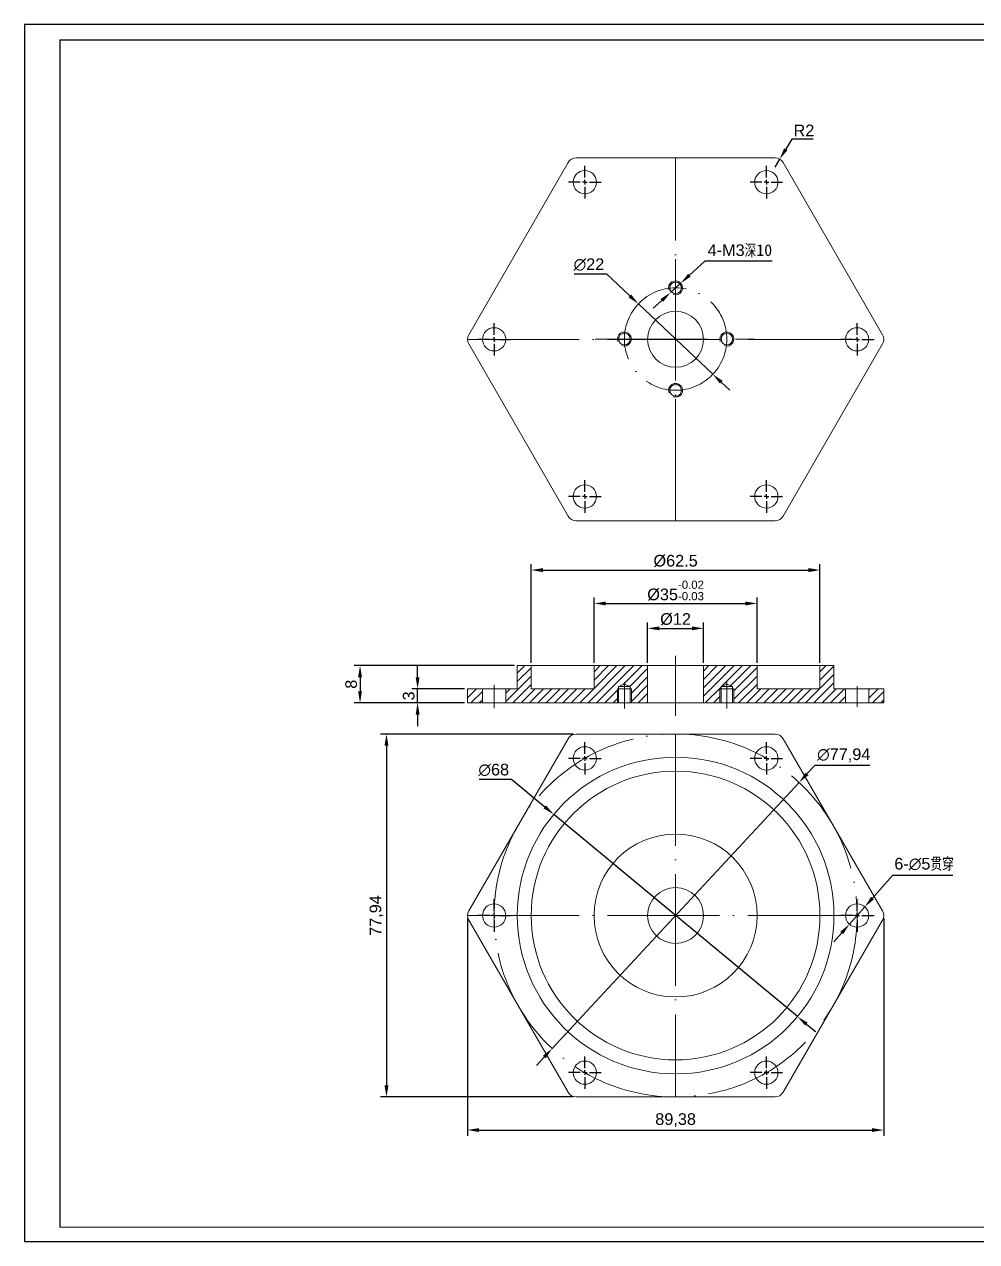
# Model space of a CAD drawing. Header units: millimetres. Extents: x 159963 to 160333, y -90889 to -90628.
# Drawn here: x 159963.2 to 160167.7, y -90889.4 to -90627.9 of the extents above; entities that cross this region are included whole.
import ezdxf

# ---------------------------------------------------------------- set-up
doc = ezdxf.new("R2010")
doc.units = ezdxf.units.MM
doc.linetypes.add('ACAD_ISO04W100', pattern=[30, 24, -3, 0, -3])
for name, color, linetype in [('10', 7, 'Continuous'), ('5', 7, 'Continuous'), ('9', 7, 'Continuous')]:
    doc.layers.add(name, color=color, linetype=linetype)
doc.layers.add('中心线', color=6, linetype='ACAD_ISO04W100', lineweight=0)
doc.layers.add('尺寸线', color=100, linetype='Continuous', lineweight=5)
doc.styles.get("Standard").update_dxf_attribs({"font": 'arial.ttf'})
doc.dimstyles.new('ISO-25', dxfattribs={"dimtxt": 2.5, "dimasz": 2.5, "dimexe": 1.25, "dimexo": 0.625, "dimtad": 1, "dimtih": 1, "dimtoh": 1, "dimtxsty": 'Standard', "dimcen": 2.5, "dimadec": 0, "dimazin": 0, "dimtfac": 1, "dimtmove": 0, "dimatfit": 3, "dimfxl": 1, "dimarcsym": 0})
pattern_1 = [(45, (-351.8442, -112.8017), (-0.898025612, 0.898025612), [])]

# ---------------------------------------------------------------- blocks, each defined once
blk = doc.blocks.new('SW_CENTERMARKSYMBOL_1')
at = {"layer": '10', "color": 0}
for p, q in [((0, 1), (0, 3.5)), ((-1, 0), (-3.5, 0)), ((0, 0), (-0.5, 0)), ((0, 0), (0, 0.5)), ((0, 0), (0, -0.5)), ((0, 0), (0.5, 0)), ((1, 0), (3.5, 0)), ((0, -1), (0, -3.5))]:
    blk.add_line(p, q, dxfattribs=at)
blk = doc.blocks.new('SW_CENTERMARKSYMBOL_2')
at = {"layer": '10', "color": 0}
for p, q in [((0, 1), (0, 3.5)), ((-1, 0), (-3.5, 0)), ((0, 0), (-0.5, 0)), ((0, 0), (0, 0.5)), ((0, 0), (0, -0.5)), ((0, 0), (0.5, 0)), ((1, 0), (3.5, 0)), ((0, -1), (0, -3.5))]:
    blk.add_line(p, q, dxfattribs=at)
blk = doc.blocks.new('SW_CENTERMARKSYMBOL_3')
at = {"layer": '10', "color": 0}
for p, q in [((0, 1), (0, 3.5)), ((-1, 0), (-3.5, 0)), ((0, 0), (-0.5, 0)), ((0, 0), (0, 0.5)), ((0, 0), (0, -0.5)), ((0, 0), (0.5, 0)), ((1, 0), (3.5, 0)), ((0, -1), (0, -3.5))]:
    blk.add_line(p, q, dxfattribs=at)
blk = doc.blocks.new('*D319')
at = {"layer": 'Defpoints', "color": 0, "transparency": 16777216}
for p in [(160081.7, -90780.36), (160040.96, -90858.3), (160081.7, -90858.3)]:
    blk.add_point(p, dxfattribs=at)
at = {"layer": '尺寸线', "color": 0, "lineweight": -2, "transparency": 16777216}
for p, q in [((160081.07, -90780.36), (160039.71, -90780.36)), ((160040.96, -90782.86), (160040.96, -90855.8)), ((160081.07, -90858.3), (160039.71, -90858.3))]:
    blk.add_line(p, q, dxfattribs=at)
at = {"layer": '尺寸线', "color": 0, "transparency": 16777216}
for points in [[(160040.54, -90782.86), (160041.38, -90782.86), (160040.96, -90780.36)], [(160040.54, -90855.8), (160041.38, -90855.8), (160040.96, -90858.3)]]:
    blk.add_solid(points, dxfattribs=at)
at = {"layer": '尺寸线', "color": 0, "transparency": 16777216, "insert": (160038.83, -90819.33), "char_height": 2.5, "attachment_point": 5, "rotation": 90}
blk.add_mtext('77,94', dxfattribs=at)
blk = doc.blocks.new('*D320')
at = {"layer": 'Defpoints', "color": 0, "transparency": 16777216}
for p in [(160058.35, -90819.33), (160147.73, -90819.33), (160147.73, -90865.4)]:
    blk.add_point(p, dxfattribs=at)
at = {"layer": '尺寸线', "color": 0, "lineweight": -2, "transparency": 16777216}
for p, q in [((160058.35, -90819.95), (160058.35, -90866.65)), ((160147.73, -90819.95), (160147.73, -90866.65)), ((160060.85, -90865.4), (160145.23, -90865.4))]:
    blk.add_line(p, q, dxfattribs=at)
at = {"layer": '尺寸线', "color": 0, "transparency": 16777216}
for points in [[(160060.85, -90864.99), (160060.85, -90865.82), (160058.35, -90865.4)], [(160145.23, -90864.99), (160145.23, -90865.82), (160147.73, -90865.4)]]:
    blk.add_solid(points, dxfattribs=at)
at = {"layer": '尺寸线', "color": 0, "transparency": 16777216, "insert": (160103.04, -90863.28), "char_height": 2.5, "attachment_point": 5}
blk.add_mtext('89,38', dxfattribs=at)
blk = doc.blocks.new('*D323')
at = {"layer": 'Defpoints', "color": 0, "transparency": 16777216}
for p in [(160109.04, -90757.66), (160097.04, -90765.66), (160109.04, -90765.66)]:
    blk.add_point(p, dxfattribs=at)
at = {"layer": '尺寸线', "color": 0, "lineweight": -2, "transparency": 16777216}
for p, q in [((160097.04, -90765.03), (160097.04, -90756.41)), ((160099.54, -90757.66), (160106.54, -90757.66)), ((160109.04, -90765.03), (160109.04, -90756.41))]:
    blk.add_line(p, q, dxfattribs=at)
at = {"layer": '尺寸线', "color": 0, "transparency": 16777216}
for points in [[(160099.54, -90757.24), (160099.54, -90758.07), (160097.04, -90757.66)], [(160106.54, -90757.24), (160106.54, -90758.07), (160109.04, -90757.66)]]:
    blk.add_solid(points, dxfattribs=at)
at = {"layer": '尺寸线', "color": 0, "transparency": 16777216, "insert": (160103.04, -90755.69), "char_height": 2.5, "attachment_point": 5}
blk.add_mtext('%%C12', dxfattribs=at)
blk = doc.blocks.new('*D334')
at = {"layer": 'Defpoints', "color": 0, "transparency": 16777216}
for p in [(160095.05, -90687.98), (160111.04, -90703.09)]:
    blk.add_point(p, dxfattribs=at)
at = {"layer": '尺寸线', "color": 0, "lineweight": -2, "transparency": 16777216}
for p, q in [((160081.29, -90681.5), (160088.19, -90681.5)), ((160088.19, -90681.5), (160093.23, -90686.26)), ((160111.04, -90703.09), (160095.05, -90687.98)), ((160112.85, -90704.81), (160114.67, -90706.52))]:
    blk.add_line(p, q, dxfattribs=at)
at = {"layer": '尺寸线', "color": 0, "transparency": 16777216}
for points in [[(160093.51, -90685.96), (160092.94, -90686.56), (160095.05, -90687.98)], [(160113.14, -90704.5), (160112.57, -90705.11), (160111.04, -90703.09)]]:
    blk.add_solid(points, dxfattribs=at)
at = {"layer": '尺寸线', "color": 0, "transparency": 16777216, "insert": (160084.43, -90679.53), "char_height": 2.5, "attachment_point": 5}
blk.add_mtext('∅22', dxfattribs=at)
blk = doc.blocks.new('*D336')
at = {"layer": 'Defpoints', "color": 0, "transparency": 16777216}
for p in [(160104.15, -90683.52), (160101.93, -90685.55)]:
    blk.add_point(p, dxfattribs=at)
at = {"layer": '尺寸线', "color": 0, "lineweight": -2, "transparency": 16777216}
for p, q in [((160109.32, -90678.8), (160105.99, -90681.83)), ((160123.74, -90678.8), (160109.32, -90678.8)), ((160101.93, -90685.55), (160104.15, -90683.52)), ((160100.09, -90687.23), (160098.24, -90688.92))]:
    blk.add_line(p, q, dxfattribs=at)
at = {"layer": '尺寸线', "color": 0, "transparency": 16777216}
for points in [[(160105.71, -90681.53), (160106.27, -90682.14), (160104.15, -90683.52)], [(160099.81, -90686.92), (160100.37, -90687.54), (160101.93, -90685.55)]]:
    blk.add_solid(points, dxfattribs=at)
at = {"layer": '尺寸线', "color": 0, "transparency": 16777216, "insert": (160116.84, -90676.56), "char_height": 2.5, "attachment_point": 5}
blk.add_mtext('4-M3{\\fHYSWLongFangSong|b0|i0|c134|p2;深\\fSimSun|b0|i0|c134|p2;10}', dxfattribs=at)
blk = doc.blocks.new('*D337')
at = {"layer": 'Defpoints', "color": 0, "transparency": 16777216}
for p in [(160069.04, -90765.66), (160035.29, -90773.66), (160058.35, -90773.66)]:
    blk.add_point(p, dxfattribs=at)
at = {"layer": '尺寸线', "color": 0, "lineweight": -2, "transparency": 16777216}
for p, q in [((160068.42, -90765.66), (160034.04, -90765.66)), ((160035.29, -90768.16), (160035.29, -90771.16)), ((160057.73, -90773.66), (160034.04, -90773.66))]:
    blk.add_line(p, q, dxfattribs=at)
at = {"layer": '尺寸线', "color": 0, "transparency": 16777216}
for points in [[(160034.87, -90768.16), (160035.7, -90768.16), (160035.29, -90765.66)], [(160034.87, -90771.16), (160035.7, -90771.16), (160035.29, -90773.66)]]:
    blk.add_solid(points, dxfattribs=at)
at = {"layer": '尺寸线', "color": 0, "transparency": 16777216, "insert": (160033.38, -90769.66), "char_height": 2.5, "attachment_point": 5, "rotation": 90}
blk.add_mtext('8', dxfattribs=at)
blk = doc.blocks.new('*D338')
at = {"layer": 'Defpoints', "color": 0, "transparency": 16777216}
for p in [(160047.64, -90770.66), (160058.35, -90770.66), (160058.35, -90773.66)]:
    blk.add_point(p, dxfattribs=at)
at = {"layer": '尺寸线', "color": 0, "lineweight": -2, "transparency": 16777216}
for p, q in [((160047.64, -90768.16), (160047.64, -90765.66)), ((160057.73, -90770.66), (160046.39, -90770.66)), ((160047.64, -90773.66), (160047.64, -90770.66)), ((160057.73, -90773.66), (160046.39, -90773.66)), ((160047.64, -90776.16), (160047.64, -90778.66))]:
    blk.add_line(p, q, dxfattribs=at)
at = {"layer": '尺寸线', "color": 0, "transparency": 16777216}
for points in [[(160047.23, -90768.16), (160048.06, -90768.16), (160047.64, -90770.66)], [(160047.23, -90776.16), (160048.06, -90776.16), (160047.64, -90773.66)]]:
    blk.add_solid(points, dxfattribs=at)
at = {"layer": '尺寸线', "color": 0, "transparency": 16777216, "insert": (160045.74, -90772.16), "char_height": 2.5, "attachment_point": 5, "rotation": 90}
blk.add_mtext('3', dxfattribs=at)
blk = doc.blocks.new('*D339')
at = {"layer": 'Defpoints', "color": 0, "transparency": 16777216}
for p in [(160143.67, -90817.45), (160140.36, -90821.2)]:
    blk.add_point(p, dxfattribs=at)
at = {"layer": '尺寸线', "color": 0, "lineweight": -2, "transparency": 16777216}
for p, q in [((160149.6, -90810.73), (160145.32, -90815.58)), ((160162.54, -90810.73), (160149.6, -90810.73)), ((160140.36, -90821.2), (160143.67, -90817.45)), ((160138.7, -90823.08), (160137.05, -90824.95))]:
    blk.add_line(p, q, dxfattribs=at)
at = {"layer": '尺寸线', "color": 0, "transparency": 16777216}
for points in [[(160145.01, -90815.3), (160145.63, -90815.85), (160143.67, -90817.45)], [(160138.39, -90822.8), (160139.02, -90823.35), (160140.36, -90821.2)]]:
    blk.add_solid(points, dxfattribs=at)
at = {"layer": '尺寸线', "color": 0, "transparency": 16777216, "insert": (160156.38, -90808.34), "char_height": 2.5, "attachment_point": 5}
blk.add_mtext('6-∅5{\\fHYSWLongFangSong|b0|i0|c134|p2;贯穿}', dxfattribs=at)
blk = doc.blocks.new('*D340')
at = {"layer": 'Defpoints', "color": 0, "transparency": 16777216}
for p in [(160129.54, -90790.75), (160076.54, -90847.9)]:
    blk.add_point(p, dxfattribs=at)
at = {"layer": '尺寸线', "color": 0, "lineweight": -2, "transparency": 16777216}
for p, q in [((160132.94, -90787.09), (160131.24, -90788.92)), ((160144.71, -90787.09), (160132.94, -90787.09)), ((160076.54, -90847.9), (160129.54, -90790.75)), ((160074.84, -90849.73), (160073.14, -90851.57))]:
    blk.add_line(p, q, dxfattribs=at)
at = {"layer": '尺寸线', "color": 0, "transparency": 16777216}
for points in [[(160130.94, -90788.64), (160131.55, -90789.2), (160129.54, -90790.75)], [(160074.53, -90849.45), (160075.14, -90850.02), (160076.54, -90847.9)]]:
    blk.add_solid(points, dxfattribs=at)
at = {"layer": '尺寸线', "color": 0, "transparency": 16777216, "insert": (160139.14, -90784.92), "char_height": 2.5, "attachment_point": 5}
blk.add_mtext('∅77,94', dxfattribs=at)
blk = doc.blocks.new('*D342')
at = {"layer": 'Defpoints', "color": 0, "transparency": 16777216}
for p in [(160134.04, -90745.14), (160072.04, -90765.66), (160134.04, -90765.66)]:
    blk.add_point(p, dxfattribs=at)
at = {"layer": '尺寸线', "color": 0, "lineweight": -2, "transparency": 16777216}
for p, q in [((160072.04, -90765.03), (160072.04, -90743.89)), ((160134.04, -90765.03), (160134.04, -90743.89)), ((160074.54, -90745.14), (160131.54, -90745.14))]:
    blk.add_line(p, q, dxfattribs=at)
at = {"layer": '尺寸线', "color": 0, "transparency": 16777216}
for points in [[(160074.54, -90744.72), (160074.54, -90745.56), (160072.04, -90745.14)], [(160131.54, -90744.72), (160131.54, -90745.56), (160134.04, -90745.14)]]:
    blk.add_solid(points, dxfattribs=at)
at = {"layer": '尺寸线', "color": 0, "transparency": 16777216, "insert": (160103.04, -90743.17), "char_height": 2.5, "attachment_point": 5}
blk.add_mtext('%%C62.5', dxfattribs=at)
blk = doc.blocks.new('*D344')
at = {"layer": 'Defpoints', "color": 0, "transparency": 16777216}
for p in [(160120.54, -90752.31), (160085.54, -90765.66), (160120.54, -90765.66)]:
    blk.add_point(p, dxfattribs=at)
at = {"layer": '尺寸线', "color": 0, "lineweight": -2, "transparency": 16777216}
for p, q in [((160085.54, -90765.03), (160085.54, -90751.06)), ((160088.04, -90752.31), (160118.04, -90752.31)), ((160120.54, -90765.03), (160120.54, -90751.06))]:
    blk.add_line(p, q, dxfattribs=at)
at = {"layer": '尺寸线', "color": 0, "transparency": 16777216}
for points in [[(160088.04, -90751.9), (160088.04, -90752.73), (160085.54, -90752.31)], [(160118.04, -90751.9), (160118.04, -90752.73), (160120.54, -90752.31)]]:
    blk.add_solid(points, dxfattribs=at)
at = {"layer": '尺寸线', "color": 0, "transparency": 16777216, "insert": (160103.04, -90749.56), "char_height": 2.5, "attachment_point": 5}
blk.add_mtext('%%C35{\\H0.7x;\\S-0.02^ -0.03;}', dxfattribs=at)
blk = doc.blocks.new('*D376')
at = {"layer": 'Defpoints', "color": 0, "transparency": 16777216}
for p in [(160125.41, -90656.89), (160124.39, -90658.61)]:
    blk.add_point(p, dxfattribs=at)
at = {"layer": '尺寸线', "color": 0, "lineweight": -2, "transparency": 16777216}
for p, q in [((160127.97, -90652.6), (160126.69, -90654.75)), ((160132.6, -90652.6), (160127.97, -90652.6)), ((160124.39, -90658.61), (160125.41, -90656.89))]:
    blk.add_line(p, q, dxfattribs=at)
at = {"layer": '尺寸线', "color": 0, "transparency": 16777216}
blk.add_solid([(160126.33, -90654.53), (160127.05, -90654.96), (160125.41, -90656.89)], dxfattribs=at)
at = {"layer": '尺寸线', "color": 0, "transparency": 16777216, "insert": (160130.6, -90650.72), "char_height": 2.5, "attachment_point": 5}
blk.add_mtext('R2', dxfattribs=at)
blk = doc.blocks.new('*D385')
at = {"layer": 'Defpoints', "color": 0, "transparency": 16777216}
for p in [(160076.88, -90797.61), (160129.2, -90841.05)]:
    blk.add_point(p, dxfattribs=at)
at = {"layer": '尺寸线', "color": 0, "lineweight": -2, "transparency": 16777216}
for p, q in [((160060.84, -90790.05), (160067.77, -90790.05)), ((160067.77, -90790.05), (160074.96, -90796.01)), ((160129.2, -90841.05), (160076.88, -90797.61)), ((160131.12, -90842.64), (160133.05, -90844.24))]:
    blk.add_line(p, q, dxfattribs=at)
at = {"layer": '尺寸线', "color": 0, "transparency": 16777216}
for points in [[(160075.22, -90795.69), (160074.69, -90796.33), (160076.88, -90797.61)], [(160131.39, -90842.32), (160130.86, -90842.96), (160129.2, -90841.05)]]:
    blk.add_solid(points, dxfattribs=at)
at = {"layer": '尺寸线', "color": 0, "transparency": 16777216, "insert": (160063.99, -90788.07), "char_height": 2.5, "attachment_point": 5}
blk.add_mtext('∅68', dxfattribs=at)

msp = doc.modelspace()

# ---------------------------------------------------------------- hatches: boundary and pattern name
at = {"linetype": 'Continuous', "lineweight": 0}
h = msp.add_hatch(dxfattribs=at)
h.set_pattern_fill('ANSI31', color=4, scale=0.4, style=0)
h.set_pattern_definition(pattern_1)
h.paths.add_polyline_path([(160061.57, -90770.655), (160058.35, -90770.655), (160058.35, -90773.655), (160061.57, -90773.655)], flags=0)
h = msp.add_hatch(dxfattribs=at)
h.set_pattern_fill('ANSI31', color=4, scale=0.4, style=0)
h.set_pattern_definition(pattern_1)
h.paths.add_polyline_path([(160147.731, -90770.655), (160144.512, -90770.655), (160144.512, -90773.655), (160147.731, -90773.655)], flags=0)
at = {"layer": '尺寸线'}
h = msp.add_hatch(dxfattribs=at)
h.set_pattern_fill('ANSI31', color=4, scale=0.4)
h.set_pattern_definition(pattern_1)
h.paths.add_polyline_path([(160090.541, -90770.655), (160090.791, -90770.655), (160090.791, -90770.155), (160092.041, -90769.655), (160093.291, -90770.155), (160093.291, -90770.655), (160093.541, -90770.655), (160093.541, -90773.655), (160097.041, -90773.655), (160097.041, -90765.655), (160085.541, -90765.655), (160085.541, -90770.655), (160072.041, -90770.655), (160072.041, -90765.655), (160069.041, -90765.655), (160069.041, -90770.655), (160066.57, -90770.655), (160066.57, -90773.655), (160090.541, -90773.655)])
h.paths.add_polyline_path([(160139.512, -90770.655), (160137.041, -90770.655), (160137.041, -90765.655), (160134.041, -90765.655), (160134.041, -90770.655), (160120.541, -90770.655), (160120.541, -90765.655), (160109.041, -90765.655), (160109.041, -90773.655), (160112.541, -90773.655), (160112.541, -90770.655), (160112.791, -90770.655), (160112.791, -90770.155), (160114.041, -90769.655), (160115.291, -90770.155), (160115.291, -90770.655), (160115.541, -90770.655), (160115.541, -90773.655), (160139.512, -90773.655)])

# ---------------------------------------------------------------- linework, layer by layer
at = {"color": 7, "linetype": 'Continuous', "lineweight": 15}
for p, q in [((160058.618, -90694.584), (160079.963, -90657.613)), ((160081.695, -90656.613), (160124.386, -90656.613)), ((160126.118, -90657.613), (160147.463, -90694.584)), ((160079.963, -90733.555), (160058.618, -90696.584)), ((160147.463, -90696.584), (160126.118, -90733.555)), ((160124.386, -90734.555), (160081.695, -90734.555)), ((160069.041, -90770.655), (160069.041, -90765.655)), ((160069.041, -90765.655), (160072.041, -90765.655)), ((160072.041, -90765.655), (160085.541, -90765.655)), ((160072.041, -90770.655), (160072.041, -90765.655)), ((160085.541, -90770.655), (160085.541, -90765.655)), ((160085.541, -90765.655), (160097.041, -90765.655)), ((160097.041, -90773.655), (160097.041, -90765.655)), ((160097.041, -90765.655), (160109.041, -90765.655)), ((160109.041, -90765.655), (160109.041, -90773.655)), ((160109.041, -90765.655), (160120.541, -90765.655)), ((160120.541, -90765.655), (160134.041, -90765.655)), ((160120.541, -90765.655), (160120.541, -90770.655)), ((160134.041, -90765.655), (160134.041, -90770.655)), ((160134.041, -90765.655), (160137.041, -90765.655)), ((160137.041, -90765.655), (160137.041, -90770.655)), ((160058.35, -90773.655), (160058.35, -90770.655)), ((160058.35, -90770.655), (160061.57, -90770.655)), ((160061.57, -90773.655), (160061.57, -90770.655)), ((160061.57, -90770.655), (160066.57, -90770.655)), ((160066.57, -90770.655), (160066.57, -90773.655)), ((160066.57, -90770.655), (160069.041, -90770.655)), ((160072.041, -90770.655), (160085.541, -90770.655)), ((160090.541, -90770.655), (160093.541, -90770.655)), ((160090.541, -90770.655), (160090.541, -90773.655)), ((160090.791, -90770.155), (160092.041, -90769.655)), ((160090.791, -90770.155), (160090.791, -90773.655)), ((160090.791, -90770.155), (160093.291, -90770.155)), ((160092.041, -90769.655), (160093.291, -90770.155)), ((160093.291, -90770.155), (160093.291, -90773.655)), ((160093.541, -90770.655), (160093.541, -90773.655)), ((160115.541, -90770.655), (160112.541, -90770.655)), ((160112.541, -90770.655), (160112.541, -90773.655)), ((160114.041, -90769.655), (160112.791, -90770.155)), ((160115.291, -90770.155), (160112.791, -90770.155)), ((160112.791, -90770.155), (160112.791, -90773.655)), ((160115.291, -90770.155), (160114.041, -90769.655)), ((160115.291, -90770.155), (160115.291, -90773.655)), ((160115.541, -90770.655), (160115.541, -90773.655)), ((160120.541, -90770.655), (160134.041, -90770.655)), ((160137.041, -90770.655), (160139.512, -90770.655)), ((160139.512, -90773.655), (160139.512, -90770.655)), ((160139.512, -90770.655), (160144.512, -90770.655)), ((160144.512, -90770.655), (160144.512, -90773.655)), ((160144.512, -90770.655), (160147.731, -90770.655)), ((160147.731, -90770.655), (160147.731, -90773.655)), ((160058.35, -90773.655), (160061.57, -90773.655)), ((160061.57, -90773.655), (160066.57, -90773.655)), ((160066.57, -90773.655), (160097.041, -90773.655)), ((160097.041, -90773.655), (160109.041, -90773.655)), ((160109.041, -90773.655), (160112.791, -90773.655)), ((160112.791, -90773.655), (160115.291, -90773.655)), ((160115.291, -90773.655), (160139.512, -90773.655)), ((160139.512, -90773.655), (160144.512, -90773.655)), ((160144.512, -90773.655), (160147.731, -90773.655)), ((160079.963, -90781.356), (160058.618, -90818.327)), ((160124.386, -90780.356), (160081.695, -90780.356)), ((160147.463, -90818.327), (160126.118, -90781.356)), ((160058.618, -90820.327), (160079.963, -90857.298)), ((160126.118, -90857.298), (160147.463, -90820.327)), ((160081.695, -90858.298), (160124.386, -90858.298))]:
    msp.add_line(p, q, dxfattribs=at)
for centre, radius in [((160083.555, -90661.834), 2.5), ((160122.526, -90661.834), 2.5), ((160103.041, -90684.533), 1.25), ((160103.041, -90695.584), 6), ((160064.07, -90695.584), 2.5), ((160092.041, -90695.533), 1.25), ((160114.041, -90695.533), 1.25), ((160142.012, -90695.584), 2.5), ((160103.041, -90706.533), 1.25), ((160083.555, -90729.334), 2.5), ((160122.526, -90729.334), 2.5), ((160083.555, -90785.577), 2.5), ((160122.526, -90785.577), 2.5), ((160103.041, -90819.327), 34), ((160103.041, -90819.327), 31), ((160103.041, -90819.327), 17.5), ((160103.041, -90819.327), 6), ((160064.07, -90819.327), 2.5), ((160142.012, -90819.327), 2.5), ((160083.555, -90853.077), 2.5), ((160122.526, -90853.077), 2.5)]:
    msp.add_circle(centre, radius, dxfattribs=at)
for centre, radius, start, end in [((160081.695, -90658.613), 2, 90, 150), ((160124.386, -90658.613), 2, 30, 90), ((160103.041, -90684.533), 1.5, 250, 200), ((160060.35, -90695.584), 2, 150, 210), ((160092.041, -90695.533), 1.5, 250, 200), ((160114.041, -90695.533), 1.5, 250, 200), ((160145.731, -90695.584), 2, 330, 30), ((160103.041, -90706.533), 1.5, 250, 200), ((160081.695, -90732.555), 2, 210, 270), ((160124.386, -90732.555), 2, 270, 330), ((160081.695, -90782.356), 2, 90, 150), ((160124.386, -90782.356), 2, 30, 90), ((160060.35, -90819.327), 2, 150, 210), ((160145.731, -90819.327), 2, 330, 30), ((160081.695, -90856.298), 2, 210, 270), ((160124.386, -90856.298), 2, 270, 330)]:
    msp.add_arc(centre, radius, start, end, dxfattribs=at)
at = {"layer": '5', "color": 7, "lineweight": 15}
msp.add_line((159970.81, -90886.263), (160329.72, -90886.263), dxfattribs=at)
at = {"layer": '9', "color": 7}
for p, q in [((160332.827, -90627.934), (159963.209, -90627.934)), ((159963.209, -90627.934), (159963.209, -90889.371)), ((159970.81, -90631.27), (160329.72, -90631.27)), ((159970.81, -90631.27), (159970.81, -90886.263)), ((159963.209, -90889.371), (160332.827, -90889.371))]:
    msp.add_line(p, q, dxfattribs=at)
at = {"layer": '中心线'}
for p, q in [((160103.041, -90734.555), (160103.041, -90656.613)), ((160103.041, -90678.352), (160103.041, -90712.816)), ((160058.35, -90695.584), (160147.731, -90695.584)), ((160085.789, -90695.533), (160120.027, -90695.533)), ((160103.041, -90763.523), (160103.041, -90776.413)), ((160064.07, -90769.75), (160064.07, -90774.816)), ((160092.041, -90769.196), (160092.041, -90774.863)), ((160114.041, -90769.196), (160114.041, -90774.863)), ((160142.012, -90770.037), (160142.012, -90774.516)), ((160103.041, -90780.356), (160103.041, -90858.298)), ((160058.35, -90819.327), (160147.731, -90819.327))]:
    msp.add_line(p, q, dxfattribs=at)
for centre, radius in [((160103.041, -90695.533), 11), ((160103.041, -90819.327), 38.971)]:
    msp.add_circle(centre, radius, dxfattribs=at)

# ---------------------------------------------------------------- block references
at = {"layer": '中心线', "xscale": -1, "rotation": 180}
for name, p in [('SW_CENTERMARKSYMBOL_3', (160083.555, -90661.834)), ('SW_CENTERMARKSYMBOL_3', (160122.526, -90661.834)), ('SW_CENTERMARKSYMBOL_1', (160064.07, -90695.584)), ('SW_CENTERMARKSYMBOL_3', (160142.012, -90695.584)), ('SW_CENTERMARKSYMBOL_2', (160083.555, -90729.334)), ('SW_CENTERMARKSYMBOL_3', (160122.526, -90729.334))]:
    msp.add_blockref(name, p, dxfattribs=at)
at = {"layer": '中心线'}
for name, p in [('SW_CENTERMARKSYMBOL_2', (160083.555, -90785.577)), ('SW_CENTERMARKSYMBOL_3', (160122.526, -90785.577)), ('SW_CENTERMARKSYMBOL_1', (160064.07, -90819.327)), ('SW_CENTERMARKSYMBOL_3', (160142.012, -90819.327)), ('SW_CENTERMARKSYMBOL_3', (160083.555, -90853.077)), ('SW_CENTERMARKSYMBOL_3', (160122.526, -90853.077))]:
    msp.add_blockref(name, p, dxfattribs=at)

# ---------------------------------------------------------------- dimensions: what is measured, and where the dimension line sits
at = {"layer": '尺寸线'}
dim = msp.add_radius_dim(center=(160124.386, -90658.613), mpoint=(160125.41, -90656.895), dimstyle='ISO-25', override={"dimtih": 0, "dimtmove": 1}, dxfattribs=at)
dim.commit()
dim.dimension.update_dxf_attribs({"geometry": '*D376', "text_midpoint": (160130.597, -90650.719)})
for p1, p2, text, picture, middle in [((160101.934, -90685.545), (160104.148, -90683.521), '4-M3{\\fHYSWLongFangSong|b0|i0|c134|p2;深\\fSimSun|b0|i0|c134|p2;10}', '*D336', (160109.317, -90678.796)), ((160140.358, -90821.202), (160143.666, -90817.453), '6-<>{\\fHYSWLongFangSong|b0|i0|c134|p2;贯穿}', '*D339', (160149.596, -90810.733))]:
    dim = msp.add_diameter_dim_2p(p1=p1, p2=p2, text=text, dimstyle='ISO-25', override={"dimtih": 0, "dimtmove": 1}, dxfattribs=at)
    dim.commit()
    dim.dimension.update_dxf_attribs({"geometry": picture, "text_midpoint": middle, "dimtype": 163})
for p1, p2, picture, middle in [((160111.036, -90703.088), (160095.046, -90687.978), '*D334', (160088.194, -90681.504)), ((160129.2, -90841.046), (160076.882, -90797.608), '*D385', (160067.772, -90790.045))]:
    dim = msp.add_diameter_dim_2p(p1=p1, p2=p2, dimstyle='ISO-25', override={"dimtih": 0, "dimtmove": 1}, dxfattribs=at)
    dim.commit()
    dim.dimension.update_dxf_attribs({"geometry": picture, "text_midpoint": middle, "dimtype": 163})
for base, p1, p2, text, picture, middle in [((160134.041, -90745.14), (160072.041, -90765.655), (160134.041, -90765.655), '%%C<>.5', '*D342', (160103.041, -90743.168)), ((160120.541, -90752.315), (160085.541, -90765.655), (160120.541, -90765.655), '%%C<>{\\H0.7x;\\S-0.02^ -0.03;}', '*D344', (160103.041, -90749.56)), ((160109.041, -90757.657), (160097.041, -90765.655), (160109.041, -90765.655), '%%C<>', '*D323', (160103.041, -90755.686))]:
    dim = msp.add_linear_dim(base=base, p1=p1, p2=p2, text=text, dimstyle='ISO-25', override={"dimtih": 0, "dimtmove": 1}, dxfattribs=at)
    dim.commit()
    dim.dimension.update_dxf_attribs({"geometry": picture, "text_midpoint": middle})
for base, p1, p2, picture, middle in [((160035.285, -90773.655), (160069.041, -90765.655), (160058.35, -90773.655), '*D337', (160033.384, -90769.655)), ((160047.642, -90770.655), (160058.35, -90773.655), (160058.35, -90770.655), '*D338', (160045.74, -90772.155)), ((160040.96, -90858.298), (160081.695, -90780.356), (160081.695, -90858.298), '*D319', (160038.833, -90819.327))]:
    dim = msp.add_linear_dim(base=base, p1=p1, p2=p2, angle=90, dimstyle='ISO-25', override={"dimtih": 0, "dimtmove": 1}, dxfattribs=at)
    dim.commit()
    dim.dimension.update_dxf_attribs({"geometry": picture, "text_midpoint": middle})
dim = msp.add_diameter_dim_2p(p1=(160076.539, -90847.9), p2=(160129.542, -90790.754), dimstyle='ISO-25', override={"dimtih": 0, "dimtmove": 1}, dxfattribs=at)
dim.commit()
dim.dimension.update_dxf_attribs({"geometry": '*D340', "text_midpoint": (160139.14, -90784.92)})
dim = msp.add_linear_dim(base=(160147.731, -90865.405), p1=(160058.35, -90819.327), p2=(160147.731, -90819.327), dimstyle='ISO-25', override={"dimtih": 0, "dimtmove": 1}, dxfattribs=at)
dim.commit()
dim.dimension.update_dxf_attribs({"geometry": '*D320', "text_midpoint": (160103.041, -90863.277)})

doc.saveas('drawing.dxf')
